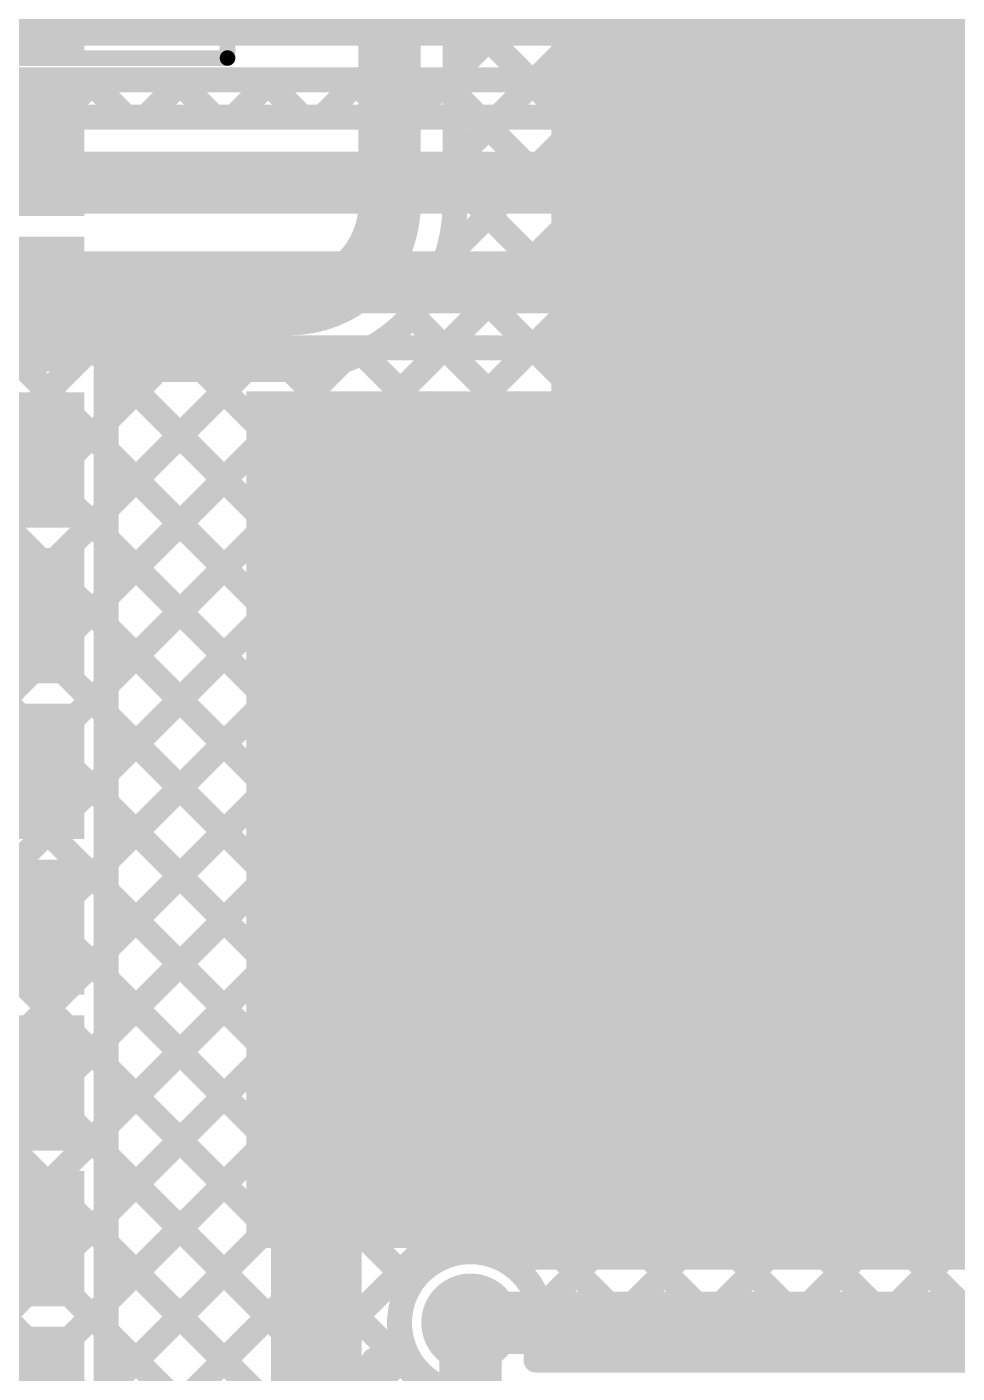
# Model space of a CAD drawing. Header units: millimetres. Extents: x 3.06 to 5.82, y 1.29 to 3.84.
# Drawn here: x 4.9006 to 5.1992, y 2.8669 to 3.299 of the extents above; entities that cross this region are included whole.
import ezdxf

# ---------------------------------------------------------------- set-up
doc = ezdxf.new("R2010")
doc.units = ezdxf.units.MM
doc.header["$MEASUREMENT"] = 0
for name, color, linetype in [('BottomLayer', 5, 'Continuous'), ('BottomOverlay', 54, 'Continuous'), ('BottomPaste', 16, 'Continuous'), ('BottomSolder', 6, 'Continuous'), ('MultiLayer', 9, 'Continuous'), ('TopLayer', 1, 'Continuous'), ('TopPaste', 8, 'Continuous'), ('TopSolder', 216, 'Continuous'), ('ViaHoleLayer', 16, 'Continuous')]:
    doc.layers.add(name, color=color, linetype=linetype)

# ---------------------------------------------------------------- blocks, each defined once
blk = doc.blocks.new('ESP32_WROOM_32__16MB__12')
at = {"layer": 'TopLayer'}
for points in [[(-0.37402, 0.12697), (-0.29528, 0.12697), (-0.37402, 0.1624), (-0.29528, 0.1624)], [(-0.13743, -0.04843), (0.05943, -0.04843), (-0.13743, 0.14843), (0.05943, 0.14843)], [(-0.37402, 0.07697), (-0.29528, 0.07697), (-0.37402, 0.1124), (-0.29528, 0.1124)], [(-0.37402, 0.02697), (-0.29528, 0.02697), (-0.37402, 0.0624), (-0.29528, 0.0624)], [(-0.37402, -0.02303), (-0.29528, -0.02303), (-0.37402, 0.0124), (-0.29528, 0.0124)], [(-0.37402, -0.07303), (-0.29528, -0.07303), (-0.37402, -0.0376), (-0.29528, -0.0376)], [(-0.37402, -0.12303), (-0.29528, -0.12303), (-0.37402, -0.0876), (-0.29528, -0.0876)], [(-0.37402, -0.17303), (-0.29528, -0.17303), (-0.37402, -0.1376), (-0.29528, -0.1376)], [(-0.37402, -0.22303), (-0.29528, -0.22303), (-0.37402, -0.1876), (-0.29528, -0.1876)], [(-0.37402, -0.27303), (-0.29528, -0.27303), (-0.37402, -0.2376), (-0.29528, -0.2376)], [(-0.37402, -0.32303), (-0.29528, -0.32303), (-0.37402, -0.2876), (-0.29528, -0.2876)]]:
    blk.add_solid(points, dxfattribs=at)
at = {"layer": 'TopPaste'}
for points in [[(-0.37402, 0.12697), (-0.29528, 0.12697), (-0.37402, 0.1624), (-0.29528, 0.1624)], [(-0.13743, -0.04843), (0.05943, -0.04843), (-0.13743, 0.14843), (0.05943, 0.14843)], [(-0.37402, 0.07697), (-0.29528, 0.07697), (-0.37402, 0.1124), (-0.29528, 0.1124)], [(-0.37402, 0.02697), (-0.29528, 0.02697), (-0.37402, 0.0624), (-0.29528, 0.0624)], [(-0.37402, -0.02303), (-0.29528, -0.02303), (-0.37402, 0.0124), (-0.29528, 0.0124)], [(-0.37402, -0.07303), (-0.29528, -0.07303), (-0.37402, -0.0376), (-0.29528, -0.0376)], [(-0.37402, -0.12303), (-0.29528, -0.12303), (-0.37402, -0.0876), (-0.29528, -0.0876)], [(-0.37402, -0.17303), (-0.29528, -0.17303), (-0.37402, -0.1376), (-0.29528, -0.1376)], [(-0.37402, -0.22303), (-0.29528, -0.22303), (-0.37402, -0.1876), (-0.29528, -0.1876)], [(-0.37402, -0.27303), (-0.29528, -0.27303), (-0.37402, -0.2376), (-0.29528, -0.2376)], [(-0.37402, -0.32303), (-0.29528, -0.32303), (-0.37402, -0.2876), (-0.29528, -0.2876)]]:
    blk.add_solid(points, dxfattribs=at)
at = {"layer": 'TopSolder'}
for points in [[(-0.37802, 0.12297), (-0.29128, 0.12297), (-0.37802, 0.1664), (-0.29128, 0.1664)], [(-0.14143, -0.05243), (0.06343, -0.05243), (-0.14143, 0.15243), (0.06343, 0.15243)], [(-0.37802, 0.07297), (-0.29128, 0.07297), (-0.37802, 0.1164), (-0.29128, 0.1164)], [(-0.37802, 0.02297), (-0.29128, 0.02297), (-0.37802, 0.0664), (-0.29128, 0.0664)], [(-0.37802, -0.02703), (-0.29128, -0.02703), (-0.37802, 0.0164), (-0.29128, 0.0164)], [(-0.37802, -0.07703), (-0.29128, -0.07703), (-0.37802, -0.0336), (-0.29128, -0.0336)], [(-0.37802, -0.12703), (-0.29128, -0.12703), (-0.37802, -0.0836), (-0.29128, -0.0836)], [(-0.37802, -0.17703), (-0.29128, -0.17703), (-0.37802, -0.1336), (-0.29128, -0.1336)], [(-0.37802, -0.22703), (-0.29128, -0.22703), (-0.37802, -0.1836), (-0.29128, -0.1836)], [(-0.37802, -0.27703), (-0.29128, -0.27703), (-0.37802, -0.2336), (-0.29128, -0.2336)], [(-0.37802, -0.32703), (-0.29128, -0.32703), (-0.37802, -0.2836), (-0.29128, -0.2836)]]:
    blk.add_solid(points, dxfattribs=at)
blk = doc.blocks.new('RES0805_B_37')
at = {"layer": 'BottomLayer'}
for points in [[(-0.06, -0.025), (-0.02, -0.025), (-0.06, 0.025), (-0.02, 0.025)], [(0.02, -0.025), (0.06, -0.025), (0.02, 0.025), (0.06, 0.025)]]:
    blk.add_solid(points, dxfattribs=at)
at = {"layer": 'BottomOverlay', "const_width": 0.005}
for points in [[(-0.065, -0.035), (-0.065, 0.035)], [(-0.065, 0.035), (0.065, 0.035)], [(0.065, -0.035), (0.065, 0.035)], [(-0.065, -0.035), (0.065, -0.035)]]:
    blk.add_lwpolyline(points, dxfattribs=at)
at = {"layer": 'BottomOverlay', "const_width": 0.0025}
for points in [[(-0.06625, 0.035, 1), (-0.06375, 0.035, 1)], [(-0.06625, 0.035, 1), (-0.06375, 0.035, 1)], [(0.06375, 0.035, 1), (0.06625, 0.035, 1)], [(0.06375, 0.035, 1), (0.06625, 0.035, 1)], [(-0.06625, -0.035, 1), (-0.06375, -0.035, 1)], [(-0.06625, -0.035, 1), (-0.06375, -0.035, 1)], [(0.06375, -0.035, 1), (0.06625, -0.035, 1)], [(0.06375, -0.035, 1), (0.06625, -0.035, 1)]]:
    blk.add_lwpolyline(points, format="xyb", close=True, dxfattribs=at)
at = {"layer": 'BottomPaste'}
for points in [[(-0.06, -0.025), (-0.02, -0.025), (-0.06, 0.025), (-0.02, 0.025)], [(0.02, -0.025), (0.06, -0.025), (0.02, 0.025), (0.06, 0.025)]]:
    blk.add_solid(points, dxfattribs=at)
at = {"layer": 'BottomSolder'}
for points in [[(-0.064, -0.029), (-0.016, -0.029), (-0.064, 0.029), (-0.016, 0.029)], [(0.016, -0.029), (0.064, -0.029), (0.016, 0.029), (0.064, 0.029)]]:
    blk.add_solid(points, dxfattribs=at)

msp = doc.modelspace()

# ---------------------------------------------------------------- linework, layer by layer
at = {"layer": 'BottomLayer'}
for points, const_width in [([(4.888, 3.282), (5.447, 3.282)], 0.008), ([(4.89216, 3.282), (4.90416, 3.27)], 0.008), ([(4.91049, 3.27), (4.92249, 3.282)], 0.008), ([(4.92044, 3.282), (4.93244, 3.27)], 0.008), ([(4.93877, 3.27), (4.95077, 3.282)], 0.008), ([(4.94872, 3.282), (4.96072, 3.27)], 0.008), ([(4.96706, 3.27), (4.97906, 3.282)], 0.008), ([(4.97701, 3.282), (4.98901, 3.27)], 0.008), ([(4.99534, 3.27), (5.00734, 3.282)], 0.008), ([(5.00529, 3.282), (5.01729, 3.27)], 0.008), ([(5.02362, 3.27), (5.03562, 3.282)], 0.008), ([(5.02362, 3.27), (5.03562, 3.282)], 0.008), ([(5.03358, 3.282), (5.04558, 3.27)], 0.008), ([(5.05191, 3.27), (5.06391, 3.282)], 0.008), ([(5.06186, 3.282), (5.07386, 3.27)], 0.008), ([(5.08019, 3.27), (5.09219, 3.282)], 0.008), ([(5.09015, 3.282), (5.10215, 3.27)], 0.008), ([(5.10848, 3.27), (5.12048, 3.282)], 0.008), ([(5.11843, 3.282), (5.13043, 3.27)], 0.008), ([(5.13676, 3.27), (5.14876, 3.282)], 0.008), ([(5.14671, 3.282), (5.15871, 3.27)], 0.008), ([(5.16505, 3.27), (5.17705, 3.282)], 0.008), ([(5.175, 3.282), (5.187, 3.27)], 0.008), ([(5.19333, 3.27), (5.20533, 3.282)], 0.008), ([(4.886, 3.27), (5.352, 3.27)], 0.008), ([(4.886, 3.249), (5.352, 3.249)], 0.02), ([(4.795, 3.217), (5.32183, 3.217)], 0.02), ([(4.73, 3.21788), (5.04209, 2.90579)], 0.008), ([(4.77751, 3.19865), (5.07217, 2.904)], 0.008), ([(4.73, 2.91981), (5.00619, 3.196)], 0.008), ([(4.73, 2.94809), (4.97791, 3.196)], 0.008), ([(4.73, 2.97638), (4.94962, 3.196)], 0.008), ([(4.73, 3.00466), (4.92134, 3.196)], 0.008), ([(4.73, 2.97638), (4.94962, 3.196)], 0.008), ([(4.73, 2.89152), (5.03448, 3.196)], 0.008), ([(4.73, 2.83495), (5.09105, 3.196)], 0.008), ([(4.73, 2.86324), (5.06276, 3.196)], 0.008), ([(4.73, 2.69353), (5.23247, 3.196)], 0.008), ([(4.73, 2.66525), (5.26075, 3.196)], 0.008), ([(4.73, 2.63696), (5.28904, 3.196)], 0.008), ([(4.73, 2.77839), (5.14761, 3.196)], 0.008), ([(4.73, 2.7501), (5.1759, 3.196)], 0.008), ([(4.73, 2.80667), (5.11933, 3.196)], 0.008), ([(4.73, 2.60868), (5.31732, 3.196)], 0.008), ([(4.73, 2.72182), (5.20418, 3.196)], 0.008), ([(4.795, 3.196), (5.32183, 3.196)], 0.008), ([(4.80845, 3.196), (5.10045, 2.904)], 0.008), ([(4.83673, 3.196), (5.12873, 2.904)], 0.008), ([(4.86502, 3.196), (5.15702, 2.904)], 0.008), ([(4.8933, 3.196), (5.1853, 2.904)], 0.008), ([(4.92159, 3.196), (5.21359, 2.904)], 0.008), ([(4.94987, 3.196), (5.24187, 2.904)], 0.008), ([(4.97816, 3.196), (5.27016, 2.904)], 0.008), ([(5.00644, 3.196), (5.29844, 2.904)], 0.008), ([(5.03472, 3.196), (5.32672, 2.904)], 0.008), ([(5.06301, 3.196), (5.333, 2.92601)], 0.008), ([(5.09129, 3.196), (5.333, 2.95429)], 0.008), ([(5.11958, 3.196), (5.333, 2.98258)], 0.008), ([(5.14786, 3.196), (5.333, 3.01086)], 0.008), ([(5.17615, 3.196), (5.333, 3.03915)], 0.008), ([(4.73, 3.1896), (5.02399, 2.89561)], 0.008), ([(5.05361, 2.904), (5.333, 3.18339)], 0.008), ([(4.73, 3.16131), (5.21176, 2.67956)], 0.008), ([(5.08189, 2.904), (5.333, 3.15511)], 0.008), ([(4.73, 3.13303), (5.17184, 2.69119)], 0.008), ([(5.11017, 2.904), (5.333, 3.12683)], 0.008), ([(4.73, 3.10474), (5.14376, 2.69098)], 0.008), ([(5.13846, 2.904), (5.333, 3.09854)], 0.008), ([(4.73, 3.07646), (5.13011, 2.67635)], 0.008), ([(5.16674, 2.904), (5.333, 3.07026)], 0.008), ([(4.73, 3.04818), (5.13918, 2.639)], 0.008), ([(5.19503, 2.904), (5.333, 3.04197)], 0.008), ([(5.05191, 2.904), (5.332, 2.904)], 0.008), ([(5.043, 2.883), (5.332, 2.883)], 0.02), ([(4.73, 2.5804), (5.02253, 2.87293)], 0.008)]:
    msp.add_lwpolyline(points, dxfattribs=dict(at, const_width=const_width))
for points, const_width in [([(4.91844, 3.282, 1), (4.92244, 3.282, 1)], 0.004), ([(4.92049, 3.282, 1), (4.92449, 3.282, 1)], 0.004), ([(4.94672, 3.282, 1), (4.95072, 3.282, 1)], 0.004), ([(4.94877, 3.282, 1), (4.95277, 3.282, 1)], 0.004), ([(4.97501, 3.282, 1), (4.97901, 3.282, 1)], 0.004), ([(4.97706, 3.282, 1), (4.98106, 3.282, 1)], 0.004), ([(5.00329, 3.282, 1), (5.00729, 3.282, 1)], 0.004), ([(5.00534, 3.282, 1), (5.00934, 3.282, 1)], 0.004), ([(5.03158, 3.282, 1), (5.03558, 3.282, 1)], 0.004), ([(5.03362, 3.282, 1), (5.03762, 3.282, 1)], 0.004), ([(5.03362, 3.282, 1), (5.03762, 3.282, 1)], 0.004), ([(5.05986, 3.282, 1), (5.06386, 3.282, 1)], 0.004), ([(5.06191, 3.282, 1), (5.06591, 3.282, 1)], 0.004), ([(5.08815, 3.282, 1), (5.09215, 3.282, 1)], 0.004), ([(5.09019, 3.282, 1), (5.09419, 3.282, 1)], 0.004), ([(5.11643, 3.282, 1), (5.12043, 3.282, 1)], 0.004), ([(5.11848, 3.282, 1), (5.12248, 3.282, 1)], 0.004), ([(5.14471, 3.282, 1), (5.14871, 3.282, 1)], 0.004), ([(5.14676, 3.282, 1), (5.15076, 3.282, 1)], 0.004), ([(5.173, 3.282, 1), (5.177, 3.282, 1)], 0.004), ([(5.17505, 3.282, 1), (5.17905, 3.282, 1)], 0.004), ([(4.90216, 3.27, 1), (4.90616, 3.27, 1)], 0.004), ([(4.90849, 3.27, 1), (4.91249, 3.27, 1)], 0.004), ([(4.93044, 3.27, 1), (4.93444, 3.27, 1)], 0.004), ([(4.93677, 3.27, 1), (4.94077, 3.27, 1)], 0.004), ([(4.95872, 3.27, 1), (4.96272, 3.27, 1)], 0.004), ([(4.96506, 3.27, 1), (4.96906, 3.27, 1)], 0.004), ([(4.98701, 3.27, 1), (4.99101, 3.27, 1)], 0.004), ([(4.99334, 3.27, 1), (4.99734, 3.27, 1)], 0.004), ([(5.01529, 3.27, 1), (5.01929, 3.27, 1)], 0.004), ([(5.02162, 3.27, 1), (5.02562, 3.27, 1)], 0.004), ([(5.02162, 3.27, 1), (5.02562, 3.27, 1)], 0.004), ([(5.04358, 3.27, 1), (5.04758, 3.27, 1)], 0.004), ([(5.04991, 3.27, 1), (5.05391, 3.27, 1)], 0.004), ([(5.07186, 3.27, 1), (5.07586, 3.27, 1)], 0.004), ([(5.07819, 3.27, 1), (5.08219, 3.27, 1)], 0.004), ([(5.10015, 3.27, 1), (5.10415, 3.27, 1)], 0.004), ([(5.10648, 3.27, 1), (5.11048, 3.27, 1)], 0.004), ([(5.12843, 3.27, 1), (5.13243, 3.27, 1)], 0.004), ([(5.13476, 3.27, 1), (5.13876, 3.27, 1)], 0.004), ([(5.15671, 3.27, 1), (5.16071, 3.27, 1)], 0.004), ([(5.16305, 3.27, 1), (5.16705, 3.27, 1)], 0.004), ([(5.185, 3.27, 1), (5.189, 3.27, 1)], 0.004), ([(5.19133, 3.27, 1), (5.19533, 3.27, 1)], 0.004), ([(4.91934, 3.196, 1), (4.92334, 3.196, 1)], 0.004), ([(4.91959, 3.196, 1), (4.92359, 3.196, 1)], 0.004), ([(4.94762, 3.196, 1), (4.95162, 3.196, 1)], 0.004), ([(4.94762, 3.196, 1), (4.95162, 3.196, 1)], 0.004), ([(4.94787, 3.196, 1), (4.95187, 3.196, 1)], 0.004), ([(4.97591, 3.196, 1), (4.97991, 3.196, 1)], 0.004), ([(4.97616, 3.196, 1), (4.98016, 3.196, 1)], 0.004), ([(5.00419, 3.196, 1), (5.00819, 3.196, 1)], 0.004), ([(5.00444, 3.196, 1), (5.00844, 3.196, 1)], 0.004), ([(5.03248, 3.196, 1), (5.03648, 3.196, 1)], 0.004), ([(5.03272, 3.196, 1), (5.03672, 3.196, 1)], 0.004), ([(5.06076, 3.196, 1), (5.06476, 3.196, 1)], 0.004), ([(5.06101, 3.196, 1), (5.06501, 3.196, 1)], 0.004), ([(5.08905, 3.196, 1), (5.09305, 3.196, 1)], 0.004), ([(5.08929, 3.196, 1), (5.09329, 3.196, 1)], 0.004), ([(5.11733, 3.196, 1), (5.12133, 3.196, 1)], 0.004), ([(5.11758, 3.196, 1), (5.12158, 3.196, 1)], 0.004), ([(5.14561, 3.196, 1), (5.14961, 3.196, 1)], 0.004), ([(5.14586, 3.196, 1), (5.14986, 3.196, 1)], 0.004), ([(5.1739, 3.196, 1), (5.1779, 3.196, 1)], 0.004), ([(5.17415, 3.196, 1), (5.17815, 3.196, 1)], 0.004), ([(5.04009, 2.90579, 1), (5.04409, 2.90579, 1)], 0.004), ([(5.04991, 2.904, 1), (5.05391, 2.904, 1)], 0.004), ([(5.04991, 2.904, 1), (5.05391, 2.904, 1)], 0.004), ([(5.05161, 2.904, 1), (5.0556, 2.904, 1)], 0.004), ([(5.07017, 2.904, 1), (5.07417, 2.904, 1)], 0.004), ([(5.07989, 2.904, 1), (5.08389, 2.904, 1)], 0.004), ([(5.09845, 2.904, 1), (5.10245, 2.904, 1)], 0.004), ([(5.10817, 2.904, 1), (5.11217, 2.904, 1)], 0.004), ([(5.12673, 2.904, 1), (5.13073, 2.904, 1)], 0.004), ([(5.13646, 2.904, 1), (5.14046, 2.904, 1)], 0.004), ([(5.15502, 2.904, 1), (5.15902, 2.904, 1)], 0.004), ([(5.16474, 2.904, 1), (5.16874, 2.904, 1)], 0.004), ([(5.1833, 2.904, 1), (5.1873, 2.904, 1)], 0.004), ([(5.19303, 2.904, 1), (5.19703, 2.904, 1)], 0.004), ([(5.02199, 2.89561, 1), (5.02599, 2.89561, 1)], 0.004), ([(5.03709, 2.883, 1), (5.04891, 2.883, 1)], 0.01181), ([(5.038, 2.883, 1), (5.048, 2.883, 1)], 0.01), ([(5.02053, 2.87293, 1), (5.02453, 2.87293, 1)], 0.004)]:
    msp.add_lwpolyline(points, format="xyb", close=True, dxfattribs=dict(at, const_width=const_width))
at = {"layer": 'BottomLayer', "const_width": 0.008}
msp.add_lwpolyline([(5.05191, 2.862, -1.5104), (5.05191, 2.904)], format="xyb", dxfattribs=at)
at = {"layer": 'BottomLayer'}
msp.add_solid([(4.899, 3.293), (5.582, 3.293), (4.899, 3.355), (5.582, 3.355)], dxfattribs=at)
at = {"layer": 'BottomSolder', "const_width": 0.01581}
msp.add_lwpolyline([(5.03509, 2.883, 1), (5.05091, 2.883, 1)], format="xyb", close=True, dxfattribs=at)
at = {"layer": 'MultiLayer', "const_width": 0.01181}
msp.add_lwpolyline([(5.03709, 2.883, 1), (5.04891, 2.883, 1)], format="xyb", close=True, dxfattribs=at)
at = {"layer": 'TopLayer'}
for points, const_width in [([(4.92608, 3.00275), (5.41833, 3.495)], 0.008), ([(4.92608, 2.94618), (5.4749, 3.495)], 0.008), ([(4.92608, 2.97446), (5.44661, 3.495)], 0.008), ([(4.92608, 3.05932), (5.36176, 3.495)], 0.008), ([(4.92608, 3.03103), (5.39005, 3.495)], 0.008), ([(4.92608, 3.0876), (5.33348, 3.495)], 0.008), ([(4.99028, 3.495), (5.49463, 2.99065)], 0.008), ([(5.0352, 3.22501), (5.30519, 3.495)], 0.008), ([(5.038, 3.25609), (5.27691, 3.495)], 0.008), ([(5.038, 3.28438), (5.24862, 3.495)], 0.008), ([(5.038, 3.28438), (5.24862, 3.495)], 0.008), ([(4.92608, 2.9179), (5.49463, 3.48645)], 0.008), ([(4.92608, 2.88961), (5.49463, 3.45816)], 0.008), ([(4.998, 3.459), (5.49463, 2.96237)], 0.008), ([(4.92608, 2.86133), (5.49463, 3.42988)], 0.008), ([(4.92608, 2.83304), (5.49463, 3.40159)], 0.008), ([(5.017, 3.242), (5.017, 3.389)], 0.02), ([(5.03981, 3.3889), (5.49463, 2.93408)], 0.008), ([(5.038, 3.242), (5.038, 3.38009)], 0.008), ([(4.8179, 2.69658), (5.49463, 3.37331)], 0.008), ([(5.038, 3.36243), (5.49463, 2.9058)], 0.008), ([(5.05307, 2.90347), (5.49463, 3.34502)], 0.008), ([(5.038, 3.33415), (5.49463, 2.87752)], 0.008), ([(5.06537, 2.88748), (5.49463, 3.31674)], 0.008), ([(5.038, 3.30586), (5.49463, 2.84923)], 0.008), ([(5.07717, 2.871), (5.49463, 3.28846)], 0.008), ([(5.038, 3.27758), (5.44458, 2.871)], 0.008), ([(5.10546, 2.871), (5.49463, 3.26017)], 0.008), ([(5.038, 3.24929), (5.41629, 2.871)], 0.008), ([(5.13374, 2.871), (5.49463, 3.23189)], 0.008), ([(5.16203, 2.871), (5.52231, 3.23128)], 0.008), ([(5.03489, 3.22412), (5.38801, 2.871)], 0.008), ([(5.17667, 3.21), (5.545, 3.21)], 0.04), ([(4.87571, 3.21), (4.985, 3.21)], 0.02), ([(5.02429, 3.20643), (5.35972, 2.871)], 0.008), ([(5.00813, 3.19431), (5.33144, 2.871)], 0.008), ([(4.92608, 3.11589), (5.00199, 3.1918)], 0.008), ([(4.92608, 3.189), (4.985, 3.189)], 0.008), ([(4.92608, 3.17245), (4.94262, 3.189)], 0.008), ([(4.92608, 3.14417), (4.97091, 3.189)], 0.008), ([(4.92608, 3.17245), (4.94262, 3.189)], 0.008), ([(4.92608, 3.18128), (4.92608, 3.18872)], 0.008), ([(4.92608, 3.18128), (4.92608, 3.18872)], 0.008), ([(4.92859, 3.189), (5.24659, 2.871)], 0.008), ([(4.95687, 3.189), (5.27487, 2.871)], 0.008), ([(4.98516, 3.189), (5.30316, 2.871)], 0.008), ([(4.92608, 3.13872), (4.92608, 3.18128)], 0.008), ([(5.19031, 2.871), (5.49463, 3.17532)], 0.008), ([(4.92608, 3.16322), (5.2183, 2.871)], 0.008), ([(4.92608, 3.13128), (4.92608, 3.13872)], 0.008), ([(4.92608, 3.13128), (4.92608, 3.13872)], 0.008), ([(4.92608, 3.13494), (5.19002, 2.871)], 0.008), ([(4.92608, 3.08872), (4.92608, 3.13128)], 0.008), ([(4.92608, 3.10666), (5.16173, 2.871)], 0.008), ([(4.92608, 3.08128), (4.92608, 3.08872)], 0.008), ([(4.92608, 3.08128), (4.92608, 3.08872)], 0.008), ([(4.92608, 3.03872), (4.92608, 3.08128)], 0.008), ([(4.92608, 3.07837), (5.13345, 2.871)], 0.008), ([(4.92608, 3.05009), (5.10517, 2.871)], 0.008), ([(4.92608, 3.03128), (4.92608, 3.03872)], 0.008), ([(4.92608, 3.03128), (4.92608, 3.03872)], 0.008), ([(4.92608, 2.98872), (4.92608, 3.03128)], 0.008), ([(4.92608, 3.0218), (5.04209, 2.90579)], 0.008), ([(4.92608, 2.99352), (5.02399, 2.89561)], 0.008), ([(4.92608, 2.98128), (4.92608, 2.98872)], 0.008), ([(4.92608, 2.98128), (4.92608, 2.98872)], 0.008), ([(4.92608, 2.93872), (4.92608, 2.98128)], 0.008), ([(4.92608, 2.96523), (5.02031, 2.871)], 0.008), ([(4.92608, 2.93128), (4.92608, 2.93872)], 0.008), ([(4.92608, 2.93128), (4.92608, 2.93872)], 0.008), ([(4.92608, 2.93695), (5.01195, 2.85108)], 0.008), ([(4.92608, 2.88872), (4.92608, 2.93128)], 0.008), ([(4.92608, 2.90867), (5.01195, 2.82279)], 0.008), ([(4.92608, 2.88128), (4.92608, 2.88872)], 0.008), ([(4.92608, 2.88128), (4.92608, 2.88872)], 0.008), ([(5.043, 2.82296), (5.043, 2.883)], 0.02), ([(4.92608, 2.83128), (4.92608, 2.88128)], 0.008), ([(4.92608, 2.88038), (5.01195, 2.79451)], 0.008), ([(5.06579, 2.88209), (5.07688, 2.871)], 0.008), ([(5.022, 2.871), (5.022, 2.87409)], 0.008), ([(5.064, 2.871), (5.064, 2.87409)], 0.008), ([(5.01195, 2.871), (5.022, 2.871)], 0.008), ([(5.01195, 2.77026), (5.01195, 2.871)], 0.008), ([(5.064, 2.871), (5.06939, 2.871)], 0.008), ([(5.064, 2.871), (5.06939, 2.871)], 0.008), ([(5.06939, 2.871), (5.11195, 2.871)], 0.008), ([(5.11195, 2.871), (5.11939, 2.871)], 0.008), ([(5.11195, 2.871), (5.11939, 2.871)], 0.008), ([(5.11939, 2.871), (5.16195, 2.871)], 0.008), ([(5.16195, 2.871), (5.16939, 2.871)], 0.008), ([(5.16195, 2.871), (5.16939, 2.871)], 0.008), ([(5.16939, 2.871), (5.21195, 2.871)], 0.008)]:
    msp.add_lwpolyline(points, dxfattribs=dict(at, const_width=const_width))
for points, const_width in [([(5.036, 3.28438, 1), (5.04, 3.28438, 1)], 0.004), ([(5.036, 3.28438, 1), (5.04, 3.28438, 1)], 0.004), ([(5.036, 3.27758, 1), (5.04, 3.27758, 1)], 0.004), ([(5.036, 3.25609, 1), (5.04, 3.25609, 1)], 0.004), ([(5.012, 3.242, 1), (5.022, 3.242, 1)], 0.01), ([(5.012, 3.242, 1), (5.022, 3.242, 1)], 0.01), ([(5.036, 3.24929, 1), (5.04, 3.24929, 1)], 0.004), ([(5.036, 3.242, 1), (5.04, 3.242, 1)], 0.004), ([(5.036, 3.242, 1), (5.04, 3.242, 1)], 0.004), ([(5.16135, 3.21531, 1), (5.18135, 3.21531, 1)], 0.02), ([(5.03289, 3.22412, 1), (5.03689, 3.22412, 1)], 0.004), ([(5.0332, 3.22501, 1), (5.0372, 3.22501, 1)], 0.004), ([(5.16667, 3.21, 1), (5.18667, 3.21, 1)], 0.02), ([(5.16667, 3.21, 1), (5.18667, 3.21, 1)], 0.02), ([(4.98, 3.21, 1), (4.99, 3.21, 1)], 0.01), ([(4.98, 3.21, 1), (4.99, 3.21, 1)], 0.01), ([(5.02229, 3.20643, 1), (5.02629, 3.20643, 1)], 0.004), ([(5.00613, 3.19431, 1), (5.01013, 3.19431, 1)], 0.004), ([(4.99999, 3.1918, 1), (5.00399, 3.1918, 1)], 0.004), ([(4.92408, 3.189, 1), (4.92808, 3.189, 1)], 0.004), ([(4.92408, 3.18872, 1), (4.92808, 3.18872, 1)], 0.004), ([(4.92408, 3.18872, 1), (4.92808, 3.18872, 1)], 0.004), ([(4.92659, 3.189, 1), (4.93059, 3.189, 1)], 0.004), ([(4.94062, 3.189, 1), (4.94462, 3.189, 1)], 0.004), ([(4.94062, 3.189, 1), (4.94462, 3.189, 1)], 0.004), ([(4.95487, 3.189, 1), (4.95887, 3.189, 1)], 0.004), ([(4.96891, 3.189, 1), (4.97291, 3.189, 1)], 0.004), ([(4.983, 3.189, 1), (4.987, 3.189, 1)], 0.004), ([(4.983, 3.189, 1), (4.987, 3.189, 1)], 0.004), ([(4.98316, 3.189, 1), (4.98716, 3.189, 1)], 0.004), ([(4.92408, 3.18128, 1), (4.92808, 3.18128, 1)], 0.004), ([(4.92408, 3.18128, 1), (4.92808, 3.18128, 1)], 0.004), ([(4.92408, 3.18128, 1), (4.92808, 3.18128, 1)], 0.004), ([(4.92408, 3.17245, 1), (4.92808, 3.17245, 1)], 0.004), ([(4.92408, 3.17245, 1), (4.92808, 3.17245, 1)], 0.004), ([(4.92408, 3.16322, 1), (4.92808, 3.16322, 1)], 0.004), ([(4.92408, 3.14417, 1), (4.92808, 3.14417, 1)], 0.004), ([(4.92408, 3.13872, 1), (4.92808, 3.13872, 1)], 0.004), ([(4.92408, 3.13872, 1), (4.92808, 3.13872, 1)], 0.004), ([(4.92408, 3.13872, 1), (4.92808, 3.13872, 1)], 0.004), ([(4.92408, 3.13494, 1), (4.92808, 3.13494, 1)], 0.004), ([(4.92408, 3.13128, 1), (4.92808, 3.13128, 1)], 0.004), ([(4.92408, 3.13128, 1), (4.92808, 3.13128, 1)], 0.004), ([(4.92408, 3.13128, 1), (4.92808, 3.13128, 1)], 0.004), ([(4.92408, 3.11589, 1), (4.92808, 3.11589, 1)], 0.004), ([(4.92408, 3.10666, 1), (4.92808, 3.10666, 1)], 0.004), ([(4.92408, 3.08872, 1), (4.92808, 3.08872, 1)], 0.004), ([(4.92408, 3.08872, 1), (4.92808, 3.08872, 1)], 0.004), ([(4.92408, 3.08872, 1), (4.92808, 3.08872, 1)], 0.004), ([(4.92408, 3.0876, 1), (4.92808, 3.0876, 1)], 0.004), ([(4.92408, 3.08128, 1), (4.92808, 3.08128, 1)], 0.004), ([(4.92408, 3.08128, 1), (4.92808, 3.08128, 1)], 0.004), ([(4.92408, 3.08128, 1), (4.92808, 3.08128, 1)], 0.004), ([(4.92408, 3.07837, 1), (4.92808, 3.07837, 1)], 0.004), ([(4.92408, 3.05932, 1), (4.92808, 3.05932, 1)], 0.004), ([(4.92408, 3.05009, 1), (4.92808, 3.05009, 1)], 0.004), ([(4.92408, 3.03872, 1), (4.92808, 3.03872, 1)], 0.004), ([(4.92408, 3.03872, 1), (4.92808, 3.03872, 1)], 0.004), ([(4.92408, 3.03872, 1), (4.92808, 3.03872, 1)], 0.004), ([(4.92408, 3.03128, 1), (4.92808, 3.03128, 1)], 0.004), ([(4.92408, 3.03128, 1), (4.92808, 3.03128, 1)], 0.004), ([(4.92408, 3.03128, 1), (4.92808, 3.03128, 1)], 0.004), ([(4.92408, 3.03103, 1), (4.92808, 3.03103, 1)], 0.004), ([(4.92408, 3.0218, 1), (4.92808, 3.0218, 1)], 0.004), ([(4.92408, 3.00275, 1), (4.92808, 3.00275, 1)], 0.004), ([(4.92408, 2.99352, 1), (4.92808, 2.99352, 1)], 0.004), ([(4.92408, 2.98872, 1), (4.92808, 2.98872, 1)], 0.004), ([(4.92408, 2.98872, 1), (4.92808, 2.98872, 1)], 0.004), ([(4.92408, 2.98872, 1), (4.92808, 2.98872, 1)], 0.004), ([(4.92408, 2.98128, 1), (4.92808, 2.98128, 1)], 0.004), ([(4.92408, 2.98128, 1), (4.92808, 2.98128, 1)], 0.004), ([(4.92408, 2.98128, 1), (4.92808, 2.98128, 1)], 0.004), ([(4.92408, 2.97446, 1), (4.92808, 2.97446, 1)], 0.004), ([(4.92408, 2.96523, 1), (4.92808, 2.96523, 1)], 0.004), ([(4.92408, 2.94618, 1), (4.92808, 2.94618, 1)], 0.004), ([(4.92408, 2.93872, 1), (4.92808, 2.93872, 1)], 0.004), ([(4.92408, 2.93872, 1), (4.92808, 2.93872, 1)], 0.004), ([(4.92408, 2.93872, 1), (4.92808, 2.93872, 1)], 0.004), ([(4.92408, 2.93695, 1), (4.92808, 2.93695, 1)], 0.004), ([(4.92408, 2.93128, 1), (4.92808, 2.93128, 1)], 0.004), ([(4.92408, 2.93128, 1), (4.92808, 2.93128, 1)], 0.004), ([(4.92408, 2.93128, 1), (4.92808, 2.93128, 1)], 0.004), ([(4.92408, 2.9179, 1), (4.92808, 2.9179, 1)], 0.004), ([(4.92408, 2.90867, 1), (4.92808, 2.90867, 1)], 0.004), ([(5.04009, 2.90579, 1), (5.04409, 2.90579, 1)], 0.004), ([(5.05107, 2.90347, 1), (5.05507, 2.90347, 1)], 0.004), ([(5.02199, 2.89561, 1), (5.02599, 2.89561, 1)], 0.004), ([(4.92408, 2.88961, 1), (4.92808, 2.88961, 1)], 0.004), ([(4.92408, 2.88872, 1), (4.92808, 2.88872, 1)], 0.004), ([(4.92408, 2.88872, 1), (4.92808, 2.88872, 1)], 0.004), ([(4.92408, 2.88872, 1), (4.92808, 2.88872, 1)], 0.004), ([(5.03709, 2.883, 1), (5.04891, 2.883, 1)], 0.01181), ([(5.038, 2.883, 1), (5.048, 2.883, 1)], 0.01), ([(5.06337, 2.88748, 1), (5.06737, 2.88748, 1)], 0.004), ([(5.06381, 2.883, 1), (5.06781, 2.883, 1)], 0.004), ([(5.06381, 2.883, 1), (5.06781, 2.883, 1)], 0.004), ([(4.92408, 2.88128, 1), (4.92808, 2.88128, 1)], 0.004), ([(4.92408, 2.88128, 1), (4.92808, 2.88128, 1)], 0.004), ([(4.92408, 2.88128, 1), (4.92808, 2.88128, 1)], 0.004), ([(4.92408, 2.88038, 1), (4.92808, 2.88038, 1)], 0.004), ([(5.06379, 2.88209, 1), (5.06779, 2.88209, 1)], 0.004), ([(5.02, 2.87409, 1), (5.024, 2.87409, 1)], 0.004), ([(5.02, 2.87409, 1), (5.024, 2.87409, 1)], 0.004), ([(5.062, 2.87409, 1), (5.066, 2.87409, 1)], 0.004), ([(5.062, 2.87409, 1), (5.066, 2.87409, 1)], 0.004), ([(5.00995, 2.871, 1), (5.01395, 2.871, 1)], 0.004), ([(5.00995, 2.871, 1), (5.01395, 2.871, 1)], 0.004), ([(5.01831, 2.871, 1), (5.02231, 2.871, 1)], 0.004), ([(5.02, 2.871, 1), (5.024, 2.871, 1)], 0.004), ([(5.02, 2.871, 1), (5.024, 2.871, 1)], 0.004), ([(5.062, 2.871, 1), (5.066, 2.871, 1)], 0.004), ([(5.062, 2.871, 1), (5.066, 2.871, 1)], 0.004), ([(5.062, 2.871, 1), (5.066, 2.871, 1)], 0.004), ([(5.06739, 2.871, 1), (5.07139, 2.871, 1)], 0.004), ([(5.06739, 2.871, 1), (5.07139, 2.871, 1)], 0.004), ([(5.06739, 2.871, 1), (5.07139, 2.871, 1)], 0.004), ([(5.07488, 2.871, 1), (5.07888, 2.871, 1)], 0.004), ([(5.07517, 2.871, 1), (5.07917, 2.871, 1)], 0.004), ([(5.10317, 2.871, 1), (5.10717, 2.871, 1)], 0.004), ([(5.10346, 2.871, 1), (5.10746, 2.871, 1)], 0.004), ([(5.10995, 2.871, 1), (5.11395, 2.871, 1)], 0.004), ([(5.10995, 2.871, 1), (5.11395, 2.871, 1)], 0.004), ([(5.10995, 2.871, 1), (5.11395, 2.871, 1)], 0.004), ([(5.11739, 2.871, 1), (5.12139, 2.871, 1)], 0.004), ([(5.11739, 2.871, 1), (5.12139, 2.871, 1)], 0.004), ([(5.11739, 2.871, 1), (5.12139, 2.871, 1)], 0.004), ([(5.13145, 2.871, 1), (5.13545, 2.871, 1)], 0.004), ([(5.13174, 2.871, 1), (5.13574, 2.871, 1)], 0.004), ([(5.15973, 2.871, 1), (5.16373, 2.871, 1)], 0.004), ([(5.15995, 2.871, 1), (5.16395, 2.871, 1)], 0.004), ([(5.15995, 2.871, 1), (5.16395, 2.871, 1)], 0.004), ([(5.15995, 2.871, 1), (5.16395, 2.871, 1)], 0.004), ([(5.16003, 2.871, 1), (5.16403, 2.871, 1)], 0.004), ([(5.16739, 2.871, 1), (5.17139, 2.871, 1)], 0.004), ([(5.16739, 2.871, 1), (5.17139, 2.871, 1)], 0.004), ([(5.16739, 2.871, 1), (5.17139, 2.871, 1)], 0.004), ([(5.18802, 2.871, 1), (5.19202, 2.871, 1)], 0.004), ([(5.18831, 2.871, 1), (5.19231, 2.871, 1)], 0.004)]:
    msp.add_lwpolyline(points, format="xyb", close=True, dxfattribs=dict(at, const_width=const_width))
for points, const_width in [([(5.017, 3.242, -0.414214), (4.985, 3.21)], 0.02), ([(5.038, 3.242, -0.414214), (4.985, 3.189)], 0.008), ([(5.17667, 3.21, -0.414214), (5.17135, 3.21531)], 0.04), ([(5.022, 2.87409, -1.223773), (5.06581, 2.883)], 0.008), ([(5.06581, 2.883, -0.100628), (5.064, 2.87409)], 0.008)]:
    msp.add_lwpolyline(points, format="xyb", dxfattribs=dict(at, const_width=const_width))
for points in [[(4.971, 2.907), (5.248, 2.907), (4.971, 3.182), (5.248, 3.182)], [(4.979, 2.595), (5.008, 2.595), (4.979, 3.182), (5.008, 3.182)]]:
    msp.add_solid(points, dxfattribs=at)
at = {"layer": 'TopSolder', "const_width": 0.01581}
msp.add_lwpolyline([(5.03509, 2.883, 1), (5.05091, 2.883, 1)], format="xyb", close=True, dxfattribs=at)
at = {"layer": 'ViaHoleLayer', "const_width": 0.00787}
msp.add_lwpolyline([(5.03906, 2.883, 1), (5.04694, 2.883, 1)], format="xyb", close=True, dxfattribs=at)

# ---------------------------------------------------------------- block references
msp.add_blockref('ESP32_WROOM_32__16MB__12', (5.21035, 3.16531))
at = {"rotation": 360}
msp.add_blockref('RES0805_B_37', (4.9, 3.324), dxfattribs=at)

doc.saveas('drawing.dxf')
